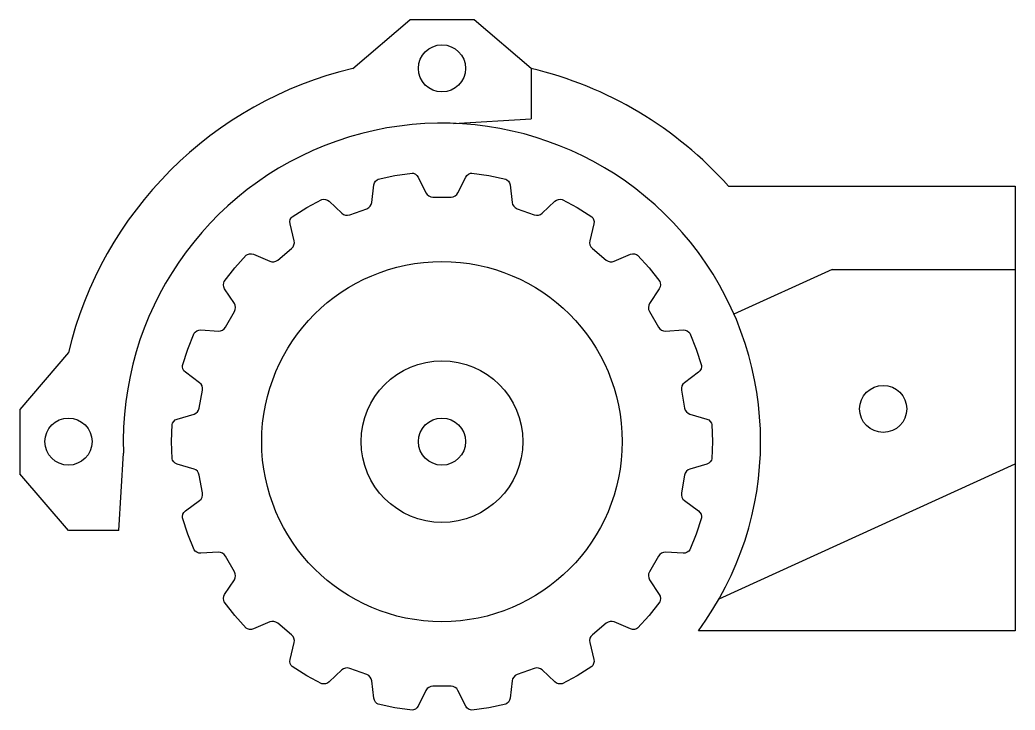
# Model space of a CAD drawing. Header units: inches. Extents: x -195 to 264, y -173 to 259.
# Drawn here: x -195.4 to -143.3, y -4.2 to 32 of the extents above; entities that cross this region are included whole.
import ezdxf

# ---------------------------------------------------------------- set-up
doc = ezdxf.new("R2010")
doc.units = ezdxf.units.IN
doc.header["$MEASUREMENT"] = 0
doc.layers.get('0').update_dxf_attribs({"lineweight": 25, "true_color": 0xffffff})

msp = doc.modelspace()

# ---------------------------------------------------------------- linework, layer by layer
for p, q in [((-177.981, 29.458), (-175, 32)), ((-171.634, 32), (-175, 32)), ((-168.653, 29.458), (-171.634, 32)), ((-168.653, 29.458), (-168.653, 26.823)), ((-172.712, 26.575), (-168.653, 26.823)), ((-175.777, 23.856), (-174.884, 23.973)), ((-174.884, 23.973), (-174.813, 23.964)), ((-174.813, 23.964), (-174.711, 23.92)), ((-171.923, 23.92), (-171.82, 23.964)), ((-171.82, 23.964), (-171.75, 23.973)), ((-171.75, 23.973), (-170.857, 23.856)), ((-176.885, 23.351), (-176.857, 23.458)), ((-176.857, 23.458), (-176.8, 23.552)), ((-176.8, 23.552), (-176.718, 23.628)), ((-176.718, 23.628), (-176.656, 23.661)), ((-176.656, 23.661), (-175.777, 23.856)), ((-174.711, 23.92), (-174.625, 23.851)), ((-174.625, 23.851), (-174.562, 23.761)), ((-174.562, 23.761), (-174.154, 22.939)), ((-172.48, 22.939), (-172.071, 23.761)), ((-172.071, 23.761), (-172.008, 23.851)), ((-172.008, 23.851), (-171.923, 23.92)), ((-170.857, 23.856), (-169.978, 23.661)), ((-169.978, 23.661), (-169.915, 23.628)), ((-169.915, 23.628), (-169.834, 23.551)), ((-169.834, 23.551), (-169.777, 23.458)), ((-169.777, 23.458), (-169.749, 23.351)), ((-176.988, 22.439), (-176.885, 23.351)), ((-174.154, 22.939), (-174.091, 22.849)), ((-172.543, 22.849), (-172.48, 22.939)), ((-169.749, 23.351), (-169.646, 22.439)), ((-158.322, 23.292), (-143.317, 23.292)), ((-143.317, 23.292), (-143.317, 0)), ((-180.399, 22.173), (-179.6, 22.589)), ((-179.6, 22.589), (-179.531, 22.604)), ((-179.531, 22.604), (-179.42, 22.598)), ((-179.42, 22.598), (-179.316, 22.563)), ((-179.316, 22.563), (-179.226, 22.499)), ((-179.226, 22.499), (-178.561, 21.866)), ((-177.016, 22.333), (-176.988, 22.439)), ((-174.091, 22.849), (-174.006, 22.78)), ((-174.006, 22.78), (-173.903, 22.736)), ((-173.903, 22.736), (-173.789, 22.72)), ((-173.789, 22.72), (-172.844, 22.72)), ((-172.844, 22.72), (-172.731, 22.736)), ((-172.731, 22.736), (-172.628, 22.78)), ((-172.628, 22.78), (-172.543, 22.849)), ((-169.646, 22.439), (-169.618, 22.333)), ((-168.073, 21.866), (-167.408, 22.499)), ((-167.408, 22.499), (-167.318, 22.562)), ((-167.318, 22.562), (-167.214, 22.598)), ((-167.214, 22.598), (-167.102, 22.604)), ((-167.102, 22.604), (-167.033, 22.589)), ((-167.033, 22.589), (-166.234, 22.173)), ((-181.159, 21.689), (-180.399, 22.173)), ((-178.144, 21.786), (-177.256, 22.109)), ((-177.256, 22.109), (-177.154, 22.163)), ((-177.154, 22.163), (-177.073, 22.239)), ((-177.073, 22.239), (-177.016, 22.333)), ((-169.618, 22.333), (-169.561, 22.239)), ((-169.561, 22.239), (-169.48, 22.163)), ((-169.48, 22.163), (-169.378, 22.109)), ((-169.378, 22.109), (-168.49, 21.786)), ((-166.234, 22.173), (-165.475, 21.689)), ((-181.278, 21.43), (-181.257, 21.537)), ((-181.268, 21.32), (-181.278, 21.43)), ((-181.257, 21.537), (-181.206, 21.637)), ((-181.206, 21.637), (-181.159, 21.689)), ((-178.561, 21.866), (-178.471, 21.803)), ((-178.471, 21.803), (-178.367, 21.768)), ((-178.367, 21.768), (-178.256, 21.762)), ((-178.256, 21.762), (-178.144, 21.786)), ((-168.49, 21.786), (-168.378, 21.762)), ((-168.378, 21.762), (-168.267, 21.768)), ((-168.267, 21.768), (-168.163, 21.803)), ((-168.163, 21.803), (-168.073, 21.866)), ((-165.475, 21.689), (-165.427, 21.637)), ((-165.427, 21.637), (-165.377, 21.537)), ((-165.377, 21.537), (-165.355, 21.43)), ((-165.355, 21.43), (-165.365, 21.32)), ((-181.053, 20.428), (-181.268, 21.32)), ((-165.365, 21.32), (-165.581, 20.428)), ((-181.064, 20.211), (-181.043, 20.318)), ((-181.043, 20.318), (-181.053, 20.428)), ((-165.581, 20.428), (-165.591, 20.318)), ((-165.591, 20.318), (-165.569, 20.211)), ((-181.916, 19.419), (-181.192, 20.026)), ((-181.192, 20.026), (-181.115, 20.111)), ((-181.115, 20.111), (-181.064, 20.211)), ((-165.569, 20.211), (-165.519, 20.111)), ((-165.519, 20.111), (-165.442, 20.026)), ((-165.442, 20.026), (-164.718, 19.419)), ((-184.168, 19.011), (-183.559, 19.675)), ((-183.559, 19.675), (-183.499, 19.713)), ((-183.499, 19.713), (-183.393, 19.745)), ((-183.393, 19.745), (-183.283, 19.747)), ((-183.283, 19.747), (-183.177, 19.719)), ((-183.177, 19.719), (-182.335, 19.351)), ((-182.335, 19.351), (-182.229, 19.323)), ((-182.229, 19.323), (-182.12, 19.325)), ((-182.12, 19.325), (-182.013, 19.357)), ((-182.013, 19.357), (-181.916, 19.419)), ((-164.718, 19.419), (-164.621, 19.357)), ((-164.621, 19.357), (-164.514, 19.325)), ((-164.514, 19.325), (-164.404, 19.323)), ((-164.404, 19.323), (-164.298, 19.351)), ((-164.298, 19.351), (-163.457, 19.719)), ((-163.457, 19.719), (-163.351, 19.747)), ((-163.351, 19.747), (-163.241, 19.745)), ((-163.241, 19.745), (-163.134, 19.713)), ((-163.134, 19.713), (-163.074, 19.675)), ((-163.074, 19.675), (-162.466, 19.011)), ((-184.716, 18.297), (-184.168, 19.011)), ((-162.466, 19.011), (-161.918, 18.296)), ((-152.9, 18.925), (-158.033, 16.586)), ((-152.9, 18.925), (-143.317, 18.925)), ((-184.743, 18.231), (-184.716, 18.297)), ((-161.918, 18.296), (-161.891, 18.231)), ((-184.756, 18.12), (-184.743, 18.231)), ((-184.739, 18.012), (-184.756, 18.12)), ((-184.693, 17.912), (-184.739, 18.012)), ((-184.185, 17.147), (-184.693, 17.912)), ((-161.941, 17.912), (-162.449, 17.147)), ((-161.894, 18.012), (-161.941, 17.912)), ((-161.878, 18.12), (-161.894, 18.012)), ((-161.891, 18.231), (-161.878, 18.12)), ((-184.651, 15.904), (-184.178, 16.722)), ((-184.138, 17.048), (-184.185, 17.147)), ((-184.178, 16.722), (-184.135, 16.829)), ((-184.122, 16.939), (-184.138, 17.048)), ((-184.135, 16.829), (-184.122, 16.939)), ((-162.495, 17.048), (-162.512, 16.939)), ((-162.512, 16.939), (-162.499, 16.829)), ((-162.499, 16.829), (-162.455, 16.722)), ((-162.449, 17.147), (-162.495, 17.048)), ((-162.455, 16.722), (-161.983, 15.904)), ((-186.283, 15.583), (-186.239, 15.639)), ((-186.239, 15.639), (-186.15, 15.706)), ((-186.15, 15.706), (-186.048, 15.745)), ((-186.048, 15.745), (-185.938, 15.755)), ((-185.938, 15.755), (-185.022, 15.697)), ((-185.022, 15.697), (-184.913, 15.707)), ((-184.913, 15.707), (-184.81, 15.746)), ((-184.81, 15.746), (-184.721, 15.813)), ((-184.721, 15.813), (-184.651, 15.904)), ((-161.983, 15.904), (-161.913, 15.813)), ((-161.913, 15.813), (-161.823, 15.746)), ((-161.823, 15.746), (-161.721, 15.707)), ((-161.721, 15.707), (-161.612, 15.697)), ((-161.612, 15.697), (-160.695, 15.755)), ((-160.695, 15.755), (-160.586, 15.745)), ((-160.586, 15.745), (-160.483, 15.705)), ((-160.483, 15.705), (-160.394, 15.639)), ((-160.394, 15.639), (-160.351, 15.583)), ((-186.627, 14.751), (-186.283, 15.583)), ((-160.351, 15.583), (-160.006, 14.751)), ((-186.898, 13.892), (-186.627, 14.751)), ((-160.006, 14.751), (-159.736, 13.892)), ((-192.869, 14.57), (-195.411, 11.589)), ((-143.317, 14.558), (-143.317, 11.646)), ((-186.901, 13.821), (-186.898, 13.892)), ((-186.876, 13.712), (-186.901, 13.821)), ((-186.823, 13.616), (-186.876, 13.712)), ((-186.745, 13.539), (-186.823, 13.616)), ((-159.811, 13.616), (-159.889, 13.539)), ((-159.758, 13.712), (-159.811, 13.616)), ((-159.733, 13.821), (-159.758, 13.712)), ((-159.736, 13.892), (-159.733, 13.821)), ((-186.006, 12.993), (-186.745, 13.539)), ((-159.889, 13.539), (-160.628, 12.993)), ((-186.019, 11.666), (-185.855, 12.597)), ((-185.928, 12.916), (-186.006, 12.993)), ((-185.875, 12.82), (-185.928, 12.916)), ((-185.85, 12.711), (-185.875, 12.82)), ((-185.855, 12.597), (-185.85, 12.711)), ((-160.758, 12.82), (-160.784, 12.711)), ((-160.784, 12.711), (-160.779, 12.597)), ((-160.779, 12.597), (-160.615, 11.666)), ((-160.705, 12.916), (-160.758, 12.82)), ((-160.628, 12.993), (-160.705, 12.916)), ((-195.411, 11.589), (-195.411, 8.223)), ((-186.197, 11.391), (-186.115, 11.463)), ((-186.115, 11.463), (-186.054, 11.557)), ((-186.054, 11.557), (-186.019, 11.666)), ((-160.615, 11.666), (-160.58, 11.557)), ((-160.58, 11.557), (-160.519, 11.463)), ((-160.519, 11.463), (-160.436, 11.391)), ((-187.421, 10.873), (-187.36, 10.967)), ((-187.36, 10.967), (-187.277, 11.039)), ((-187.277, 11.039), (-187.178, 11.085)), ((-187.178, 11.085), (-186.297, 11.345)), ((-186.297, 11.345), (-186.197, 11.391)), ((-160.436, 11.391), (-160.337, 11.345)), ((-160.337, 11.345), (-159.456, 11.085)), ((-159.456, 11.085), (-159.356, 11.039)), ((-159.356, 11.039), (-159.274, 10.966)), ((-159.274, 10.966), (-159.213, 10.873)), ((-187.482, 9.906), (-187.442, 10.806)), ((-187.442, 10.806), (-187.421, 10.873)), ((-159.213, 10.873), (-159.191, 10.806)), ((-159.191, 10.806), (-159.152, 9.906)), ((-187.442, 9.006), (-187.482, 9.906)), ((-159.152, 9.906), (-159.191, 9.006)), ((-190.234, 5.242), (-189.986, 9.301)), ((-187.421, 8.939), (-187.442, 9.006)), ((-187.36, 8.846), (-187.421, 8.939)), ((-159.213, 8.939), (-159.274, 8.845)), ((-159.191, 9.006), (-159.213, 8.939)), ((-187.277, 8.773), (-187.36, 8.846)), ((-187.178, 8.727), (-187.277, 8.773)), ((-186.297, 8.467), (-187.178, 8.727)), ((-186.197, 8.421), (-186.297, 8.467)), ((-186.115, 8.349), (-186.197, 8.421)), ((-186.054, 8.255), (-186.115, 8.349)), ((-160.519, 8.349), (-160.58, 8.255)), ((-160.436, 8.421), (-160.519, 8.349)), ((-160.337, 8.467), (-160.436, 8.421)), ((-159.456, 8.727), (-160.337, 8.467)), ((-159.356, 8.773), (-159.456, 8.727)), ((-159.274, 8.845), (-159.356, 8.773)), ((-158.81, 1.674), (-143.317, 8.735)), ((-192.869, 5.242), (-195.411, 8.223)), ((-186.019, 8.146), (-186.054, 8.255)), ((-185.855, 7.215), (-186.019, 8.146)), ((-160.615, 8.146), (-160.779, 7.215)), ((-160.58, 8.255), (-160.615, 8.146)), ((-186.745, 6.273), (-186.006, 6.819)), ((-186.006, 6.819), (-185.928, 6.896)), ((-185.928, 6.896), (-185.875, 6.992)), ((-185.875, 6.992), (-185.85, 7.101)), ((-185.85, 7.101), (-185.855, 7.215)), ((-160.779, 7.215), (-160.784, 7.101)), ((-160.784, 7.101), (-160.758, 6.992)), ((-160.758, 6.992), (-160.705, 6.896)), ((-160.705, 6.896), (-160.628, 6.819)), ((-160.628, 6.819), (-159.889, 6.273)), ((-186.823, 6.196), (-186.745, 6.273)), ((-159.889, 6.273), (-159.811, 6.196)), ((-186.901, 5.991), (-186.876, 6.1)), ((-186.898, 5.92), (-186.901, 5.991)), ((-186.627, 5.061), (-186.898, 5.92)), ((-186.876, 6.1), (-186.823, 6.196)), ((-159.736, 5.92), (-160.006, 5.061)), ((-159.811, 6.196), (-159.758, 6.1)), ((-159.758, 6.1), (-159.733, 5.991)), ((-159.733, 5.991), (-159.736, 5.92)), ((-190.234, 5.242), (-192.869, 5.242)), ((-186.283, 4.229), (-186.627, 5.061)), ((-160.006, 5.061), (-160.351, 4.229)), ((-186.239, 4.173), (-186.283, 4.229)), ((-186.15, 4.106), (-186.239, 4.173)), ((-160.394, 4.173), (-160.484, 4.106)), ((-160.351, 4.229), (-160.394, 4.173)), ((-186.048, 4.067), (-186.15, 4.106)), ((-185.938, 4.057), (-186.048, 4.067)), ((-185.022, 4.115), (-185.938, 4.057)), ((-184.913, 4.105), (-185.022, 4.115)), ((-184.81, 4.066), (-184.913, 4.105)), ((-184.721, 3.999), (-184.81, 4.066)), ((-184.651, 3.908), (-184.721, 3.999)), ((-184.178, 3.09), (-184.651, 3.908)), ((-161.983, 3.908), (-162.455, 3.09)), ((-161.913, 3.999), (-161.983, 3.908)), ((-161.823, 4.066), (-161.913, 3.999)), ((-161.721, 4.105), (-161.823, 4.066)), ((-161.612, 4.115), (-161.721, 4.105)), ((-160.695, 4.057), (-161.612, 4.115)), ((-160.586, 4.067), (-160.695, 4.057)), ((-160.484, 4.106), (-160.586, 4.067)), ((-184.693, 1.9), (-184.185, 2.665)), ((-184.185, 2.665), (-184.138, 2.764)), ((-184.135, 2.983), (-184.178, 3.09)), ((-184.138, 2.764), (-184.122, 2.873)), ((-184.122, 2.873), (-184.135, 2.983)), ((-162.499, 2.983), (-162.512, 2.873)), ((-162.512, 2.873), (-162.495, 2.764)), ((-162.455, 3.09), (-162.499, 2.983)), ((-162.495, 2.764), (-162.449, 2.665)), ((-162.449, 2.665), (-161.941, 1.9)), ((-184.756, 1.692), (-184.739, 1.8)), ((-184.743, 1.581), (-184.756, 1.692)), ((-184.716, 1.515), (-184.743, 1.581)), ((-184.739, 1.8), (-184.693, 1.9)), ((-161.941, 1.9), (-161.894, 1.8)), ((-161.891, 1.581), (-161.918, 1.515)), ((-161.894, 1.8), (-161.878, 1.692)), ((-161.878, 1.692), (-161.891, 1.581)), ((-184.168, 0.801), (-184.716, 1.515)), ((-161.918, 1.515), (-162.466, 0.801)), ((-183.559, 0.137), (-184.168, 0.801)), ((-162.466, 0.801), (-163.074, 0.137)), ((-183.499, 0.099), (-183.559, 0.137)), ((-183.393, 0.067), (-183.499, 0.099)), ((-183.283, 0.065), (-183.393, 0.067)), ((-183.177, 0.093), (-183.283, 0.065)), ((-182.335, 0.461), (-183.177, 0.093)), ((-182.229, 0.489), (-182.335, 0.461)), ((-182.12, 0.487), (-182.229, 0.489)), ((-182.013, 0.454), (-182.12, 0.487)), ((-181.916, 0.393), (-182.013, 0.454)), ((-181.192, -0.214), (-181.916, 0.393)), ((-164.718, 0.393), (-165.442, -0.214)), ((-164.621, 0.454), (-164.718, 0.393)), ((-164.514, 0.487), (-164.621, 0.454)), ((-164.404, 0.489), (-164.514, 0.487)), ((-164.298, 0.461), (-164.404, 0.489)), ((-163.457, 0.093), (-164.298, 0.461)), ((-163.351, 0.065), (-163.457, 0.093)), ((-163.241, 0.067), (-163.351, 0.065)), ((-163.134, 0.099), (-163.241, 0.067)), ((-163.074, 0.137), (-163.134, 0.099)), ((-143.317, 0), (-159.897, 0)), ((-181.115, -0.299), (-181.192, -0.214)), ((-181.064, -0.399), (-181.115, -0.299)), ((-181.043, -0.506), (-181.064, -0.399)), ((-181.053, -0.616), (-181.043, -0.506)), ((-165.569, -0.399), (-165.591, -0.506)), ((-165.591, -0.506), (-165.581, -0.616)), ((-165.519, -0.299), (-165.569, -0.399)), ((-165.442, -0.214), (-165.519, -0.299)), ((-181.268, -1.508), (-181.053, -0.616)), ((-165.581, -0.616), (-165.365, -1.508)), ((-181.278, -1.618), (-181.268, -1.508)), ((-165.365, -1.508), (-165.356, -1.618)), ((-181.257, -1.725), (-181.278, -1.618)), ((-181.206, -1.825), (-181.257, -1.725)), ((-181.159, -1.877), (-181.206, -1.825)), ((-180.399, -2.361), (-181.159, -1.877)), ((-178.561, -2.054), (-179.226, -2.687)), ((-178.471, -1.991), (-178.561, -2.054)), ((-178.367, -1.956), (-178.471, -1.991)), ((-178.256, -1.95), (-178.367, -1.956)), ((-178.144, -1.974), (-178.256, -1.95)), ((-177.256, -2.297), (-178.144, -1.974)), ((-168.49, -1.974), (-169.378, -2.297)), ((-168.378, -1.95), (-168.49, -1.974)), ((-168.267, -1.956), (-168.378, -1.95)), ((-168.163, -1.991), (-168.267, -1.956)), ((-168.073, -2.054), (-168.163, -1.991)), ((-167.408, -2.687), (-168.073, -2.054)), ((-165.475, -1.877), (-166.234, -2.361)), ((-165.427, -1.825), (-165.475, -1.877)), ((-165.377, -1.725), (-165.427, -1.825)), ((-165.356, -1.618), (-165.377, -1.725)), ((-179.6, -2.777), (-180.399, -2.361)), ((-177.154, -2.351), (-177.256, -2.297)), ((-177.073, -2.427), (-177.154, -2.351)), ((-177.016, -2.521), (-177.073, -2.427)), ((-176.988, -2.627), (-177.016, -2.521)), ((-169.618, -2.521), (-169.646, -2.627)), ((-169.561, -2.427), (-169.618, -2.521)), ((-169.48, -2.351), (-169.561, -2.427)), ((-169.378, -2.297), (-169.48, -2.351)), ((-166.234, -2.361), (-167.033, -2.777)), ((-179.531, -2.792), (-179.6, -2.777)), ((-179.42, -2.786), (-179.531, -2.792)), ((-179.316, -2.751), (-179.42, -2.786)), ((-179.226, -2.687), (-179.316, -2.751)), ((-176.885, -3.539), (-176.988, -2.627)), ((-174.091, -3.037), (-174.154, -3.127)), ((-174.006, -2.968), (-174.091, -3.037)), ((-173.903, -2.924), (-174.006, -2.968)), ((-173.789, -2.909), (-173.903, -2.924)), ((-172.844, -2.909), (-173.789, -2.909)), ((-172.731, -2.924), (-172.844, -2.909)), ((-172.628, -2.968), (-172.731, -2.924)), ((-172.543, -3.037), (-172.628, -2.968)), ((-172.48, -3.127), (-172.543, -3.037)), ((-169.646, -2.627), (-169.749, -3.539)), ((-167.318, -2.751), (-167.408, -2.687)), ((-167.214, -2.786), (-167.318, -2.751)), ((-167.103, -2.792), (-167.214, -2.786)), ((-167.033, -2.777), (-167.103, -2.792)), ((-176.857, -3.646), (-176.885, -3.539)), ((-176.8, -3.739), (-176.857, -3.646)), ((-174.154, -3.127), (-174.562, -3.949)), ((-172.071, -3.949), (-172.48, -3.127)), ((-169.777, -3.646), (-169.834, -3.74)), ((-169.749, -3.539), (-169.777, -3.646)), ((-176.719, -3.816), (-176.8, -3.739)), ((-176.656, -3.849), (-176.719, -3.816)), ((-175.777, -4.044), (-176.656, -3.849)), ((-174.884, -4.161), (-175.777, -4.044)), ((-174.813, -4.152), (-174.884, -4.161)), ((-174.711, -4.108), (-174.813, -4.152)), ((-174.625, -4.039), (-174.711, -4.108)), ((-174.562, -3.949), (-174.625, -4.039)), ((-172.008, -4.039), (-172.071, -3.949)), ((-171.923, -4.108), (-172.008, -4.039)), ((-171.82, -4.152), (-171.923, -4.108)), ((-171.75, -4.161), (-171.82, -4.152)), ((-170.857, -4.044), (-171.75, -4.161)), ((-169.978, -3.849), (-170.857, -4.044)), ((-169.915, -3.816), (-169.978, -3.849)), ((-169.834, -3.74), (-169.915, -3.816))]:
    msp.add_line(p, q)
at = {"color": 3, "true_color": 0x00ff00}
for centre in [(-173.317, 29.458), (-150.221, 11.62), (-192.869, 9.906), (-173.317, 9.906)]:
    msp.add_circle(centre, 1.234, dxfattribs=at)
for radius in [9.435, 4.234]:
    msp.add_circle((-173.317, 9.906), radius)
for radius, start, end in [(20.101, 103.4174, 166.5826), (20.101, 41.7558, 76.5826), (16.68, 323.5673, 182.0773)]:
    msp.add_arc((-173.317, 9.906), radius, start, end)

doc.saveas('drawing.dxf')
